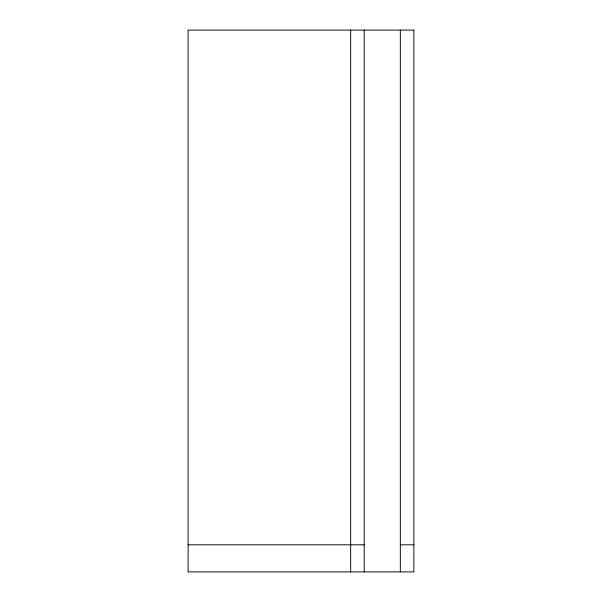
<?xml version="1.0" encoding="UTF-8"?>
<svg xmlns="http://www.w3.org/2000/svg" width="602" height="602" viewBox="0 0 602 602"><rect width="100%" height="100%" fill="white"/><g stroke="black" fill="none" stroke-linecap="round" stroke-linejoin="round"><path stroke-width="0.9" d="M188.125 544.81L364.21 544.81M400.33 544.81L413.875 544.81M400.33 30.1L400.33 571.9M364.21 30.1L364.21 571.9M350.665 30.1L350.665 571.9M413.875 30.1L188.125 30.1L188.125 571.9L413.875 571.9L413.875 30.1"/></g></svg>
